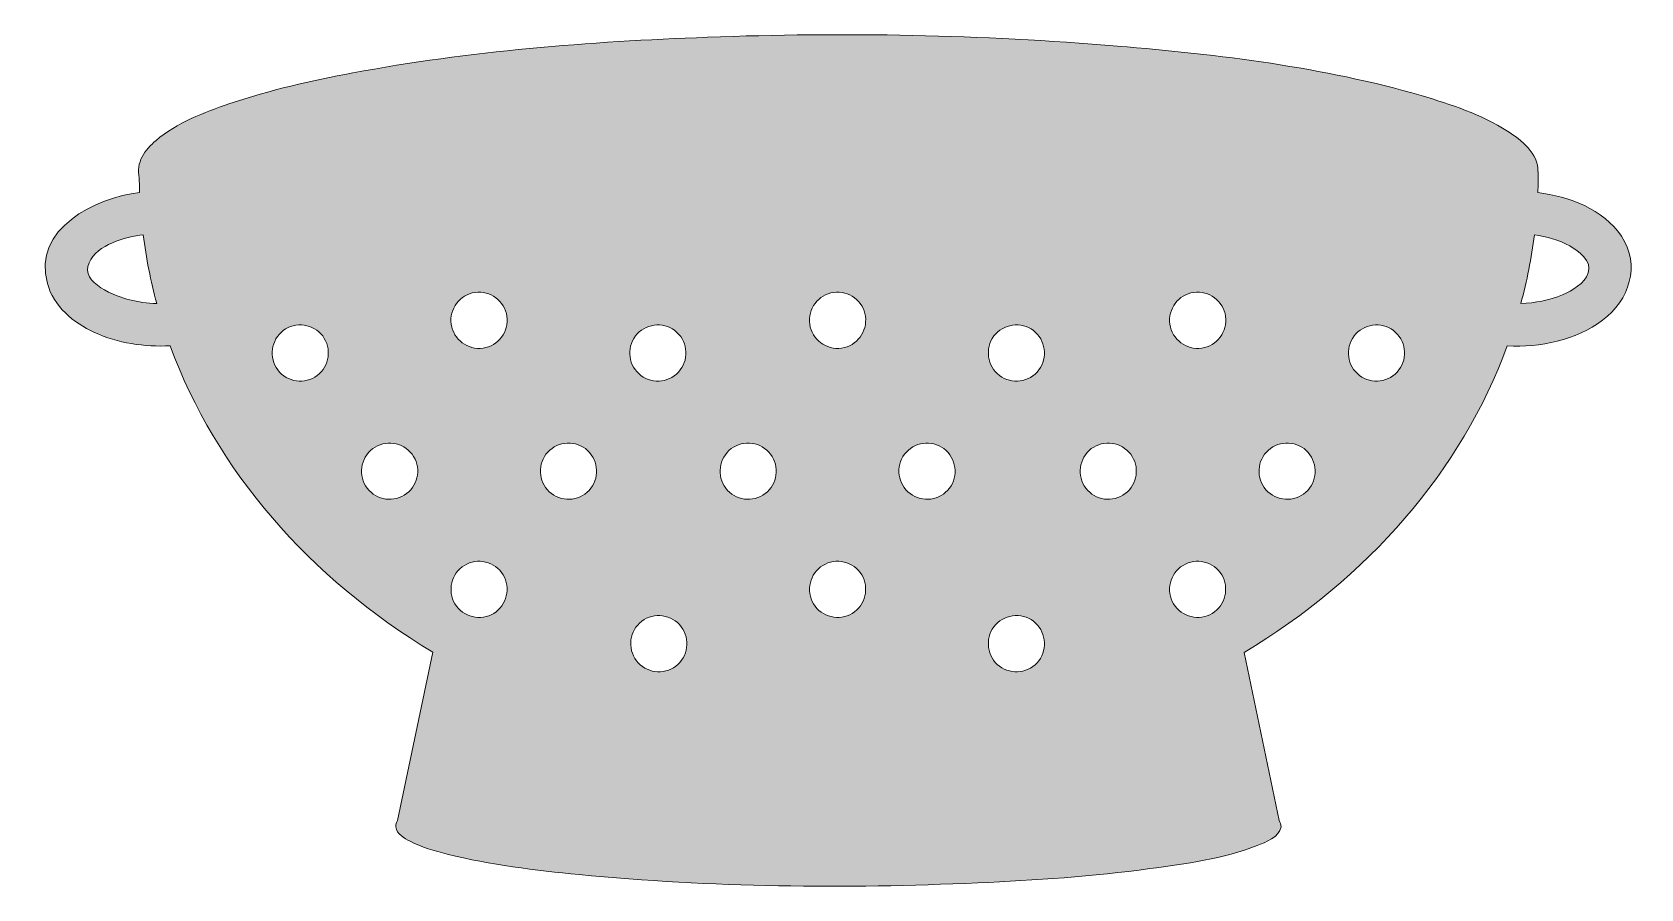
# Model space of a CAD drawing. Header units: inches. Extents: x -1 to 102, y 0 to 55.
import ezdxf

# ---------------------------------------------------------------- set-up
doc = ezdxf.new("R2010")
doc.units = ezdxf.units.IN
doc.header["$MEASUREMENT"] = 0
doc.layers.add('Layer 1', color=7, linetype='Continuous')

msp = doc.modelspace()

# ---------------------------------------------------------------- hatches: boundary and pattern name
at = {"layer": 'Layer 1', "true_color": 0x1b75bb}
h = msp.add_hatch(color=152, dxfattribs=at)
h.dxf.hatch_style = 2
edge = h.paths.add_edge_path()
edge.add_spline(control_points=[(95.62, 44.45), (95.64, 44.9), (95.65, 45.34), (95.65, 45.79), (95.65, 45.79), (95.63, 45.79), (95.63, 45.79), (95.66, 46.95), (94.56, 47.82), (93.68, 48.38), (92, 49.45), (90.05, 50.1), (88.15, 50.66), (81.85, 52.5), (75.22, 53.28), (68.7, 53.83), (59.98, 54.57), (51.19, 54.73), (42.44, 54.4), (34.84, 54.12), (27.19, 53.52), (19.71, 52.11), (17.05, 51.62), (14.4, 51.02), (11.84, 50.15), (10.2, 49.59), (8.45, 48.92), (7.11, 47.79), (6.42, 47.2), (5.79, 46.36), (6.04, 45.39), (6.04, 45.08), (6.05, 44.77), (6.06, 44.46), (3.25, 44.11), (-0.82, 42.14), (0.15, 38.63), (0.55, 37.16), (1.82, 36.11), (3.16, 35.49), (4.67, 34.8), (6.37, 34.55), (8.02, 34.63), (10.95, 26.63), (16.94, 19.76), (24.84, 15), (24.84, 15), (22.58, 4.21), (22.58, 4.21), (22.5, 4.1), (22.45, 3.96), (22.47, 3.82), (22.47, 3.82), (22.46, 3.8), (22.46, 3.8), (22.46, 3.8), (22.47, 3.8), (22.47, 3.8), (22.52, 3.36), (23.03, 3.07), (23.38, 2.89), (24.12, 2.5), (24.95, 2.27), (25.77, 2.06), (28.53, 1.36), (31.39, 1.03), (34.22, 0.75), (42.69, -0.08), (51.26, -0.16), (59.75, 0.22), (63.43, 0.38), (67.12, 0.64), (70.77, 1.13), (73.06, 1.44), (75.48, 1.76), (77.65, 2.62), (78.14, 2.81), (79.1, 3.16), (79.17, 3.8), (79.17, 3.8), (79.17, 3.8), (79.17, 3.8), (79.17, 3.8), (79.17, 3.82), (79.17, 3.82), (79.18, 3.96), (79.13, 4.09), (79.05, 4.21), (79.05, 4.21), (76.8, 14.98), (76.8, 14.98), (84.72, 19.73), (90.73, 26.61), (93.66, 34.62), (95.77, 34.53), (98.06, 34.97), (99.77, 36.27), (101.48, 37.55), (102.22, 39.78), (100.97, 41.66), (99.81, 43.39), (97.61, 44.2), (95.62, 44.45)], knot_values=[0, 0, 0, 0, 1, 1, 1, 2, 2, 2, 3, 3, 3, 4, 4, 4, 5, 5, 5, 6, 6, 6, 7, 7, 7, 8, 8, 8, 9, 9, 9, 10, 10, 10, 11, 11, 11, 12, 12, 12, 13, 13, 13, 14, 14, 14, 15, 15, 15, 16, 16, 16, 17, 17, 17, 18, 18, 18, 19, 19, 19, 20, 20, 20, 21, 21, 21, 22, 22, 22, 23, 23, 23, 24, 24, 24, 25, 25, 25, 26, 26, 26, 27, 27, 27, 28, 28, 28, 29, 29, 29, 30, 30, 30, 31, 31, 31, 32, 32, 32, 33, 33, 33, 34, 34, 34, 34], degree=3, periodic=1)
edge = h.paths.add_edge_path()
edge.add_spline(control_points=[(2.82, 39.95), (3.35, 41.14), (5.13, 41.59), (6.29, 41.75), (6.48, 40.25), (6.77, 38.78), (7.16, 37.34), (6.54, 37.36), (5.96, 37.44), (5.43, 37.57), (4.55, 37.79), (2.23, 38.64), (2.82, 39.95)], knot_values=[0, 0, 0, 0, 1, 1, 1, 2, 2, 2, 3, 3, 3, 4, 4, 4, 4], degree=3, periodic=1)
edge = h.paths.add_edge_path()
edge.add_spline(control_points=[(14.91, 33.08), (14.32, 33.86), (14.48, 35.01), (15.26, 35.61), (16.05, 36.2), (17.19, 36.04), (17.79, 35.26), (18.38, 34.47), (18.22, 33.32), (17.44, 32.73), (16.65, 32.13), (15.5, 32.29), (14.91, 33.08)], knot_values=[0, 0, 0, 0, 1, 1, 1, 2, 2, 2, 3, 3, 3, 4, 4, 4, 4], degree=3, periodic=1)
edge = h.paths.add_edge_path()
edge.add_spline(control_points=[(20.64, 25.51), (20.04, 26.29), (20.2, 27.44), (20.99, 28.04), (21.77, 28.63), (22.92, 28.47), (23.51, 27.68), (24.11, 26.9), (23.95, 25.75), (23.16, 25.16), (22.38, 24.56), (21.23, 24.72), (20.64, 25.51)], knot_values=[0, 0, 0, 0, 1, 1, 1, 2, 2, 2, 3, 3, 3, 4, 4, 4, 4], degree=3, periodic=1)
edge = h.paths.add_edge_path()
edge.add_spline(control_points=[(26.36, 17.94), (25.77, 18.72), (25.93, 19.87), (26.71, 20.46), (27.5, 21.06), (28.65, 20.9), (29.24, 20.11), (29.83, 19.33), (29.67, 18.18), (28.89, 17.59), (28.11, 16.99), (26.96, 17.15), (26.36, 17.94)], knot_values=[0, 0, 0, 0, 1, 1, 1, 2, 2, 2, 3, 3, 3, 4, 4, 4, 4], degree=3, periodic=1)
edge = h.paths.add_edge_path()
edge.add_spline(control_points=[(26.02, 36.01), (25.88, 36.99), (26.57, 37.92), (27.55, 38.05), (28.52, 38.19), (29.45, 37.5), (29.59, 36.52), (29.73, 35.55), (29.03, 34.62), (28.06, 34.48), (27.08, 34.34), (26.16, 35.04), (26.02, 36.01)], knot_values=[0, 0, 0, 0, 1, 1, 1, 2, 2, 2, 3, 3, 3, 4, 4, 4, 4], degree=3, periodic=1)
edge = h.paths.add_edge_path()
edge.add_spline(control_points=[(32.44, 25.16), (31.66, 25.75), (31.5, 26.9), (32.09, 27.68), (32.68, 28.47), (33.83, 28.63), (34.62, 28.04), (35.4, 27.44), (35.56, 26.29), (34.97, 25.51), (34.37, 24.72), (33.22, 24.56), (32.44, 25.16)], knot_values=[0, 0, 0, 0, 1, 1, 1, 2, 2, 2, 3, 3, 3, 4, 4, 4, 4], degree=3, periodic=1)
edge = h.paths.add_edge_path()
edge.add_spline(control_points=[(40.34, 35.61), (41.13, 35.01), (41.29, 33.86), (40.69, 33.08), (40.1, 32.29), (38.95, 32.13), (38.17, 32.73), (37.38, 33.32), (37.22, 34.47), (37.82, 35.26), (38.41, 36.04), (39.56, 36.2), (40.34, 35.61)], knot_values=[0, 0, 0, 0, 1, 1, 1, 2, 2, 2, 3, 3, 3, 4, 4, 4, 4], degree=3, periodic=1)
edge = h.paths.add_edge_path()
edge.add_spline(control_points=[(37.88, 14.45), (37.28, 15.24), (37.44, 16.39), (38.23, 16.98), (39.01, 17.58), (40.16, 17.42), (40.75, 16.63), (41.35, 15.85), (41.19, 14.7), (40.4, 14.1), (39.62, 13.51), (38.47, 13.67), (37.88, 14.45)], knot_values=[0, 0, 0, 0, 1, 1, 1, 2, 2, 2, 3, 3, 3, 4, 4, 4, 4], degree=3, periodic=1)
edge = h.paths.add_edge_path()
edge.add_spline(control_points=[(43.6, 25.51), (43.01, 26.29), (43.17, 27.44), (43.95, 28.04), (44.74, 28.63), (45.89, 28.47), (46.48, 27.68), (47.07, 26.9), (46.91, 25.75), (46.13, 25.16), (45.35, 24.56), (44.2, 24.72), (43.6, 25.51)], knot_values=[0, 0, 0, 0, 1, 1, 1, 2, 2, 2, 3, 3, 3, 4, 4, 4, 4], degree=3, periodic=1)
edge = h.paths.add_edge_path()
edge.add_spline(control_points=[(49.33, 17.94), (48.74, 18.72), (48.9, 19.87), (49.68, 20.46), (50.46, 21.06), (51.61, 20.9), (52.21, 20.11), (52.8, 19.33), (52.64, 18.18), (51.86, 17.59), (51.07, 16.99), (49.92, 17.15), (49.33, 17.94)], knot_values=[0, 0, 0, 0, 1, 1, 1, 2, 2, 2, 3, 3, 3, 4, 4, 4, 4], degree=3, periodic=1)
edge = h.paths.add_edge_path()
edge.add_spline(control_points=[(48.98, 36.01), (48.84, 36.99), (49.54, 37.92), (50.51, 38.05), (51.49, 38.19), (52.42, 37.5), (52.55, 36.52), (52.69, 35.55), (52, 34.62), (51.02, 34.48), (50.05, 34.34), (49.12, 35.04), (48.98, 36.01)], knot_values=[0, 0, 0, 0, 1, 1, 1, 2, 2, 2, 3, 3, 3, 4, 4, 4, 4], degree=3, periodic=1)
edge = h.paths.add_edge_path()
edge.add_spline(control_points=[(55.41, 25.16), (54.62, 25.75), (54.46, 26.9), (55.06, 27.68), (55.65, 28.47), (56.8, 28.63), (57.58, 28.04), (58.37, 27.44), (58.53, 26.29), (57.93, 25.51), (57.34, 24.72), (56.19, 24.56), (55.41, 25.16)], knot_values=[0, 0, 0, 0, 1, 1, 1, 2, 2, 2, 3, 3, 3, 4, 4, 4, 4], degree=3, periodic=1)
edge = h.paths.add_edge_path()
edge.add_spline(control_points=[(61.13, 14.1), (60.35, 14.7), (60.19, 15.85), (60.78, 16.63), (61.38, 17.42), (62.53, 17.58), (63.31, 16.98), (64.09, 16.39), (64.25, 15.24), (63.66, 14.45), (63.07, 13.67), (61.92, 13.51), (61.13, 14.1)], knot_values=[0, 0, 0, 0, 1, 1, 1, 2, 2, 2, 3, 3, 3, 4, 4, 4, 4], degree=3, periodic=1)
edge = h.paths.add_edge_path()
edge.add_spline(control_points=[(61.13, 32.73), (60.35, 33.32), (60.19, 34.47), (60.78, 35.26), (61.38, 36.04), (62.53, 36.2), (63.31, 35.61), (64.09, 35.01), (64.25, 33.86), (63.66, 33.08), (63.07, 32.29), (61.92, 32.13), (61.13, 32.73)], knot_values=[0, 0, 0, 0, 1, 1, 1, 2, 2, 2, 3, 3, 3, 4, 4, 4, 4], degree=3, periodic=1)
edge = h.paths.add_edge_path()
edge.add_spline(control_points=[(66.67, 25.51), (66.07, 26.29), (66.23, 27.44), (67.02, 28.04), (67.8, 28.63), (68.95, 28.47), (69.54, 27.68), (70.14, 26.9), (69.98, 25.75), (69.19, 25.16), (68.41, 24.56), (67.26, 24.72), (66.67, 25.51)], knot_values=[0, 0, 0, 0, 1, 1, 1, 2, 2, 2, 3, 3, 3, 4, 4, 4, 4], degree=3, periodic=1)
edge = h.paths.add_edge_path()
edge.add_spline(control_points=[(72.39, 17.94), (71.8, 18.72), (71.96, 19.87), (72.74, 20.46), (73.53, 21.06), (74.68, 20.9), (75.27, 20.11), (75.86, 19.33), (75.7, 18.18), (74.92, 17.59), (74.14, 16.99), (72.99, 17.15), (72.39, 17.94)], knot_values=[0, 0, 0, 0, 1, 1, 1, 2, 2, 2, 3, 3, 3, 4, 4, 4, 4], degree=3, periodic=1)
edge = h.paths.add_edge_path()
edge.add_spline(control_points=[(72.05, 36.01), (71.91, 36.99), (72.6, 37.92), (73.58, 38.05), (74.55, 38.19), (75.48, 37.5), (75.62, 36.52), (75.76, 35.55), (75.06, 34.62), (74.09, 34.48), (73.11, 34.34), (72.19, 35.04), (72.05, 36.01)], knot_values=[0, 0, 0, 0, 1, 1, 1, 2, 2, 2, 3, 3, 3, 4, 4, 4, 4], degree=3, periodic=1)
edge = h.paths.add_edge_path()
edge.add_spline(control_points=[(78.47, 25.16), (77.69, 25.75), (77.53, 26.9), (78.12, 27.68), (78.71, 28.47), (79.86, 28.63), (80.65, 28.04), (81.43, 27.44), (81.59, 26.29), (81, 25.51), (80.4, 24.72), (79.25, 24.56), (78.47, 25.16)], knot_values=[0, 0, 0, 0, 1, 1, 1, 2, 2, 2, 3, 3, 3, 4, 4, 4, 4], degree=3, periodic=1)
edge = h.paths.add_edge_path()
edge.add_spline(control_points=[(84.2, 32.73), (83.41, 33.32), (83.25, 34.47), (83.85, 35.26), (84.44, 36.04), (85.59, 36.2), (86.37, 35.61), (87.16, 35.01), (87.32, 33.86), (86.72, 33.08), (86.13, 32.29), (84.98, 32.13), (84.2, 32.73)], knot_values=[0, 0, 0, 0, 1, 1, 1, 2, 2, 2, 3, 3, 3, 4, 4, 4, 4], degree=3, periodic=1)
edge = h.paths.add_edge_path()
edge.add_spline(control_points=[(97.19, 37.9), (96.35, 37.54), (95.43, 37.38), (94.53, 37.34), (94.92, 38.78), (95.21, 40.25), (95.4, 41.74), (96.18, 41.63), (96.97, 41.41), (97.66, 41.03), (98.24, 40.71), (99.11, 40.07), (98.85, 39.3), (98.61, 38.61), (97.82, 38.17), (97.19, 37.9)], knot_values=[0, 0, 0, 0, 1, 1, 1, 2, 2, 2, 3, 3, 3, 4, 4, 4, 5, 5, 5, 5], degree=3, periodic=1)

# ---------------------------------------------------------------- linework, layer by layer
at = {"layer": 'Layer 1', "lineweight": 0}
for points, knots in [([(95.62, 44.45), (95.64, 44.9), (95.65, 45.34), (95.65, 45.79), (95.65, 45.79), (95.63, 45.79), (95.63, 45.79), (95.66, 46.95), (94.56, 47.82), (93.68, 48.38), (92, 49.45), (90.05, 50.1), (88.15, 50.66), (81.85, 52.5), (75.22, 53.28), (68.7, 53.83), (59.98, 54.57), (51.19, 54.73), (42.44, 54.4), (34.84, 54.12), (27.19, 53.52), (19.71, 52.11), (17.05, 51.62), (14.4, 51.02), (11.84, 50.15), (10.2, 49.59), (8.45, 48.92), (7.11, 47.79), (6.42, 47.2), (5.79, 46.36), (6.04, 45.39), (6.04, 45.08), (6.05, 44.77), (6.06, 44.46), (3.25, 44.11), (-0.82, 42.14), (0.15, 38.63), (0.55, 37.16), (1.82, 36.11), (3.16, 35.49), (4.67, 34.8), (6.37, 34.55), (8.02, 34.63), (10.95, 26.63), (16.94, 19.76), (24.84, 15), (24.84, 15), (22.58, 4.21), (22.58, 4.21), (22.5, 4.1), (22.45, 3.96), (22.47, 3.82), (22.47, 3.82), (22.46, 3.8), (22.46, 3.8), (22.46, 3.8), (22.47, 3.8), (22.47, 3.8), (22.52, 3.36), (23.03, 3.07), (23.38, 2.89), (24.12, 2.5), (24.95, 2.27), (25.77, 2.06), (28.53, 1.36), (31.39, 1.03), (34.22, 0.75), (42.69, -0.08), (51.26, -0.16), (59.75, 0.22), (63.43, 0.38), (67.12, 0.64), (70.77, 1.13), (73.06, 1.44), (75.48, 1.76), (77.65, 2.62), (78.14, 2.81), (79.1, 3.16), (79.17, 3.8), (79.17, 3.8), (79.17, 3.8), (79.17, 3.8), (79.17, 3.8), (79.17, 3.82), (79.17, 3.82), (79.18, 3.96), (79.13, 4.09), (79.05, 4.21), (79.05, 4.21), (76.8, 14.98), (76.8, 14.98), (84.72, 19.73), (90.73, 26.61), (93.66, 34.62), (95.77, 34.53), (98.06, 34.97), (99.77, 36.27), (101.48, 37.55), (102.22, 39.78), (100.97, 41.66), (99.81, 43.39), (97.61, 44.2), (95.62, 44.45)], [0, 0, 0, 0, 1, 1, 1, 2, 2, 2, 3, 3, 3, 4, 4, 4, 5, 5, 5, 6, 6, 6, 7, 7, 7, 8, 8, 8, 9, 9, 9, 10, 10, 10, 11, 11, 11, 12, 12, 12, 13, 13, 13, 14, 14, 14, 15, 15, 15, 16, 16, 16, 17, 17, 17, 18, 18, 18, 19, 19, 19, 20, 20, 20, 21, 21, 21, 22, 22, 22, 23, 23, 23, 24, 24, 24, 25, 25, 25, 26, 26, 26, 27, 27, 27, 28, 28, 28, 29, 29, 29, 30, 30, 30, 31, 31, 31, 32, 32, 32, 33, 33, 33, 34, 34, 34, 34]), ([(2.82, 39.95), (3.35, 41.14), (5.13, 41.59), (6.29, 41.75), (6.48, 40.25), (6.77, 38.78), (7.16, 37.34), (6.54, 37.36), (5.96, 37.44), (5.43, 37.57), (4.55, 37.79), (2.23, 38.64), (2.82, 39.95)], [0, 0, 0, 0, 1, 1, 1, 2, 2, 2, 3, 3, 3, 4, 4, 4, 4]), ([(97.19, 37.9), (96.35, 37.54), (95.43, 37.38), (94.53, 37.34), (94.92, 38.78), (95.21, 40.25), (95.4, 41.74), (96.18, 41.63), (96.97, 41.41), (97.66, 41.03), (98.24, 40.71), (99.11, 40.07), (98.85, 39.3), (98.61, 38.61), (97.82, 38.17), (97.19, 37.9)], [0, 0, 0, 0, 1, 1, 1, 2, 2, 2, 3, 3, 3, 4, 4, 4, 5, 5, 5, 5]), ([(26.02, 36.01), (25.88, 36.99), (26.57, 37.92), (27.55, 38.05), (28.52, 38.19), (29.45, 37.5), (29.59, 36.52), (29.73, 35.55), (29.03, 34.62), (28.06, 34.48), (27.08, 34.34), (26.16, 35.04), (26.02, 36.01)], [0, 0, 0, 0, 1, 1, 1, 2, 2, 2, 3, 3, 3, 4, 4, 4, 4]), ([(48.98, 36.01), (48.84, 36.99), (49.54, 37.92), (50.51, 38.05), (51.49, 38.19), (52.42, 37.5), (52.55, 36.52), (52.69, 35.55), (52, 34.62), (51.02, 34.48), (50.05, 34.34), (49.12, 35.04), (48.98, 36.01)], [0, 0, 0, 0, 1, 1, 1, 2, 2, 2, 3, 3, 3, 4, 4, 4, 4]), ([(72.05, 36.01), (71.91, 36.99), (72.6, 37.92), (73.58, 38.05), (74.55, 38.19), (75.48, 37.5), (75.62, 36.52), (75.76, 35.55), (75.06, 34.62), (74.09, 34.48), (73.11, 34.34), (72.19, 35.04), (72.05, 36.01)], [0, 0, 0, 0, 1, 1, 1, 2, 2, 2, 3, 3, 3, 4, 4, 4, 4]), ([(14.91, 33.08), (14.32, 33.86), (14.48, 35.01), (15.26, 35.61), (16.05, 36.2), (17.19, 36.04), (17.79, 35.26), (18.38, 34.47), (18.22, 33.32), (17.44, 32.73), (16.65, 32.13), (15.5, 32.29), (14.91, 33.08)], [0, 0, 0, 0, 1, 1, 1, 2, 2, 2, 3, 3, 3, 4, 4, 4, 4]), ([(40.34, 35.61), (41.13, 35.01), (41.29, 33.86), (40.69, 33.08), (40.1, 32.29), (38.95, 32.13), (38.17, 32.73), (37.38, 33.32), (37.22, 34.47), (37.82, 35.26), (38.41, 36.04), (39.56, 36.2), (40.34, 35.61)], [0, 0, 0, 0, 1, 1, 1, 2, 2, 2, 3, 3, 3, 4, 4, 4, 4]), ([(61.13, 32.73), (60.35, 33.32), (60.19, 34.47), (60.78, 35.26), (61.38, 36.04), (62.53, 36.2), (63.31, 35.61), (64.09, 35.01), (64.25, 33.86), (63.66, 33.08), (63.07, 32.29), (61.92, 32.13), (61.13, 32.73)], [0, 0, 0, 0, 1, 1, 1, 2, 2, 2, 3, 3, 3, 4, 4, 4, 4]), ([(84.2, 32.73), (83.41, 33.32), (83.25, 34.47), (83.85, 35.26), (84.44, 36.04), (85.59, 36.2), (86.37, 35.61), (87.16, 35.01), (87.32, 33.86), (86.72, 33.08), (86.13, 32.29), (84.98, 32.13), (84.2, 32.73)], [0, 0, 0, 0, 1, 1, 1, 2, 2, 2, 3, 3, 3, 4, 4, 4, 4]), ([(20.64, 25.51), (20.04, 26.29), (20.2, 27.44), (20.99, 28.04), (21.77, 28.63), (22.92, 28.47), (23.51, 27.68), (24.11, 26.9), (23.95, 25.75), (23.16, 25.16), (22.38, 24.56), (21.23, 24.72), (20.64, 25.51)], [0, 0, 0, 0, 1, 1, 1, 2, 2, 2, 3, 3, 3, 4, 4, 4, 4]), ([(32.44, 25.16), (31.66, 25.75), (31.5, 26.9), (32.09, 27.68), (32.68, 28.47), (33.83, 28.63), (34.62, 28.04), (35.4, 27.44), (35.56, 26.29), (34.97, 25.51), (34.37, 24.72), (33.22, 24.56), (32.44, 25.16)], [0, 0, 0, 0, 1, 1, 1, 2, 2, 2, 3, 3, 3, 4, 4, 4, 4]), ([(43.6, 25.51), (43.01, 26.29), (43.17, 27.44), (43.95, 28.04), (44.74, 28.63), (45.89, 28.47), (46.48, 27.68), (47.07, 26.9), (46.91, 25.75), (46.13, 25.16), (45.35, 24.56), (44.2, 24.72), (43.6, 25.51)], [0, 0, 0, 0, 1, 1, 1, 2, 2, 2, 3, 3, 3, 4, 4, 4, 4]), ([(55.41, 25.16), (54.62, 25.75), (54.46, 26.9), (55.06, 27.68), (55.65, 28.47), (56.8, 28.63), (57.58, 28.04), (58.37, 27.44), (58.53, 26.29), (57.93, 25.51), (57.34, 24.72), (56.19, 24.56), (55.41, 25.16)], [0, 0, 0, 0, 1, 1, 1, 2, 2, 2, 3, 3, 3, 4, 4, 4, 4]), ([(66.67, 25.51), (66.07, 26.29), (66.23, 27.44), (67.02, 28.04), (67.8, 28.63), (68.95, 28.47), (69.54, 27.68), (70.14, 26.9), (69.98, 25.75), (69.19, 25.16), (68.41, 24.56), (67.26, 24.72), (66.67, 25.51)], [0, 0, 0, 0, 1, 1, 1, 2, 2, 2, 3, 3, 3, 4, 4, 4, 4]), ([(78.47, 25.16), (77.69, 25.75), (77.53, 26.9), (78.12, 27.68), (78.71, 28.47), (79.86, 28.63), (80.65, 28.04), (81.43, 27.44), (81.59, 26.29), (81, 25.51), (80.4, 24.72), (79.25, 24.56), (78.47, 25.16)], [0, 0, 0, 0, 1, 1, 1, 2, 2, 2, 3, 3, 3, 4, 4, 4, 4]), ([(26.36, 17.94), (25.77, 18.72), (25.93, 19.87), (26.71, 20.46), (27.5, 21.06), (28.65, 20.9), (29.24, 20.11), (29.83, 19.33), (29.67, 18.18), (28.89, 17.59), (28.11, 16.99), (26.96, 17.15), (26.36, 17.94)], [0, 0, 0, 0, 1, 1, 1, 2, 2, 2, 3, 3, 3, 4, 4, 4, 4]), ([(49.33, 17.94), (48.74, 18.72), (48.9, 19.87), (49.68, 20.46), (50.46, 21.06), (51.61, 20.9), (52.21, 20.11), (52.8, 19.33), (52.64, 18.18), (51.86, 17.59), (51.07, 16.99), (49.92, 17.15), (49.33, 17.94)], [0, 0, 0, 0, 1, 1, 1, 2, 2, 2, 3, 3, 3, 4, 4, 4, 4]), ([(72.39, 17.94), (71.8, 18.72), (71.96, 19.87), (72.74, 20.46), (73.53, 21.06), (74.68, 20.9), (75.27, 20.11), (75.86, 19.33), (75.7, 18.18), (74.92, 17.59), (74.14, 16.99), (72.99, 17.15), (72.39, 17.94)], [0, 0, 0, 0, 1, 1, 1, 2, 2, 2, 3, 3, 3, 4, 4, 4, 4]), ([(37.88, 14.45), (37.28, 15.24), (37.44, 16.39), (38.23, 16.98), (39.01, 17.58), (40.16, 17.42), (40.75, 16.63), (41.35, 15.85), (41.19, 14.7), (40.4, 14.1), (39.62, 13.51), (38.47, 13.67), (37.88, 14.45)], [0, 0, 0, 0, 1, 1, 1, 2, 2, 2, 3, 3, 3, 4, 4, 4, 4]), ([(61.13, 14.1), (60.35, 14.7), (60.19, 15.85), (60.78, 16.63), (61.38, 17.42), (62.53, 17.58), (63.31, 16.98), (64.09, 16.39), (64.25, 15.24), (63.66, 14.45), (63.07, 13.67), (61.92, 13.51), (61.13, 14.1)], [0, 0, 0, 0, 1, 1, 1, 2, 2, 2, 3, 3, 3, 4, 4, 4, 4])]:
    msp.add_open_spline(points, degree=3, knots=knots, dxfattribs=at)

doc.saveas('drawing.dxf')
